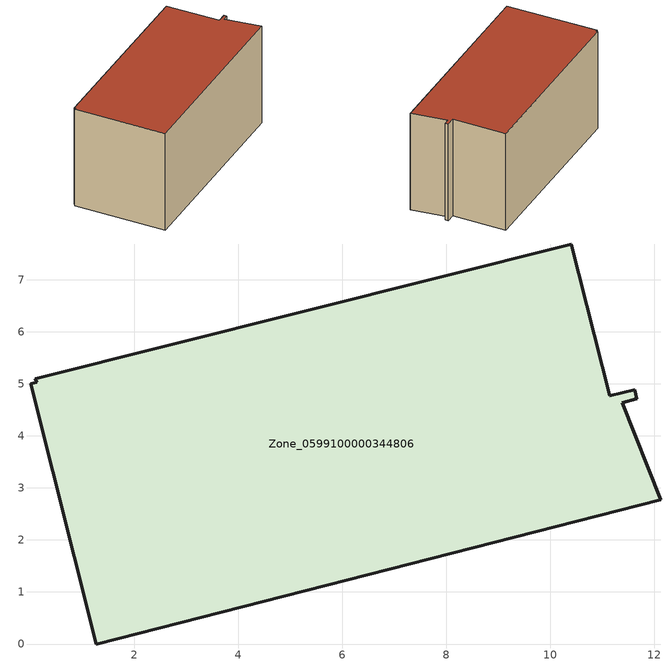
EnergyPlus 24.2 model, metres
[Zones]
Zone_0599100000344806
 floor ground (C_G): 11.66,4.71 11.38,4.64 12.12,2.77 1.27,0 0.02,5 0.13,5.03 0.1,5.1 10.41,7.69 11.14,4.77 11.62,4.89 z0
 wall outside (C_F): 11.38,4.64 11.66,4.71 11.62,4.89 11.14,4.77 10.41,7.69 0.1,5.1 0.13,5.03 0.02,5 1.27,0 12.12,2.77 11.38,4.64 z0:5.86
 roof outside (C_R): 0.13,5.03 0.02,5 1.27,0 12.12,2.77 11.38,4.64 11.66,4.71 11.62,4.89 11.14,4.77 10.41,7.69 0.1,5.1 z5.86
[BUILDING]
Pand.0599100000344806: North Axis=0; Terrain=City; Loads Convergence Tolerance Value=0.04; Temperature Convergence Tolerance Value=0.4; Solar Distribution=FullExterior; Maximum Number of Warmup Days=25; Minimum Number of Warmup Days=1
[Site:Location]
Rotterdam.The.Hague.AP_ZH_NLD Design_Conditions: Latitude=51.96; Longitude=4.45; Time Zone=1; Elevation=-4.5
[SITE:GROUNDTEMPERATURE:BUILDINGSURFACE]
18, 18, 18, 18, 18, 18, 18, 18, 18, 18, 18, 18
[MATERIAL] Thermal Absorptance=0.9; Solar Absorptance=0.7; Visible Absorptance=0.7
Name | Roughness | Thickness | Conductivity | Density | Specific Heat
G.TI.1992-2005 | MediumSmooth | 0.15 | 0.06 | 540 | 1210
F.TI.1992-2005 | Rough | 0.3 | 0.12 | 1920 | 840
R.TI.1992-2005 | MediumRough | 0.2 | 0.08 | 1500 | 1000
[CONSTRUCTION]
C_G: G.TI.1992-2005
C_F: F.TI.1992-2005
C_R: R.TI.1992-2005
[ZONE]
Zone_0599100000344806: Type=1; Multiplier=1; Ceiling Height=Autocalculate; Volume=Autocalculate; Floor Area=autocalculate; Part of Total Floor Area=Yes
[ZONEINFILTRATION:DESIGNFLOWRATE]
Infil_Zone_0599100000344806: Zone or ZoneList or Space or SpaceList=Zone_0599100000344806; Schedule=AlwaysOn; Design Flow Rate Calculation Method=Flow/Area; Flow Rate per Floor Area=0.0015; Constant Term Coefficient=1; Temperature Term Coefficient=0; Velocity Term Coefficient=0; Velocity Squared Term Coefficient=0
[HVACTEMPLATE:ZONE:IDEALLOADSAIRSYSTEM]
Zone_0599100000344806: Maximum Heating Supply Air Temperature=50; Minimum Cooling Supply Air Temperature=13; Maximum Heating Supply Air Humidity Ratio=0.0156; Minimum Cooling Supply Air Humidity Ratio=0.0077; Heating Limit=NoLimit; Cooling Limit=NoLimit; Dehumidification Control Type=ConstantSensibleHeatRatio; Cooling Sensible Heat Ratio=0.7; Dehumidification Setpoint=60; Humidification Control Type=None; Humidification Setpoint=30; Outdoor Air Method=None; Outdoor Air Flow Rate per Person=0.00944; Outdoor Air Flow Rate per Zone Floor Area=0; Outdoor Air Flow Rate per Zone=0; Demand Controlled Ventilation Type=None; Outdoor Air Economizer Type=NoEconomizer; Heat Recovery Type=None; Sensible Heat Recovery Effectiveness=0.7; Latent Heat Recovery Effectiveness=0.65
[ZONECONTROL:THERMOSTAT]
ThermostatControl_Zone_0599100000344806: Zone or ZoneList=Zone_0599100000344806; Control Type Schedule=DualSetpointControlType; Control 1=Thermostat_Zone_0599100000344806; Temperature Difference Between Cutout And Setpoint=0
[THERMOSTATSETPOINT:DUALSETPOINT]
Thermostat_Zone_0599100000344806: Heating Setpoint Temperature Schedule=HeatingSetpoint_Zone_0599100000344806; Cooling Setpoint Temperature Schedule=CoolingSetpoint_Zone_0599100000344806
[SCHEDULE:COMPACT]
HeatingSetpoint_Zone_0599100000344806: Through: 12/31, For: AllDays, Until: 24:00, 21
CoolingSetpoint_Zone_0599100000344806: Through: 12/31, For: AllDays, Until: 24:00, 24
DualSetpointControlType: Through: 12/31, For: AllDays, Until: 24:00, 4
AlwaysOn: Through: 12/31, For: AllDays, Until: 24:00, 1
